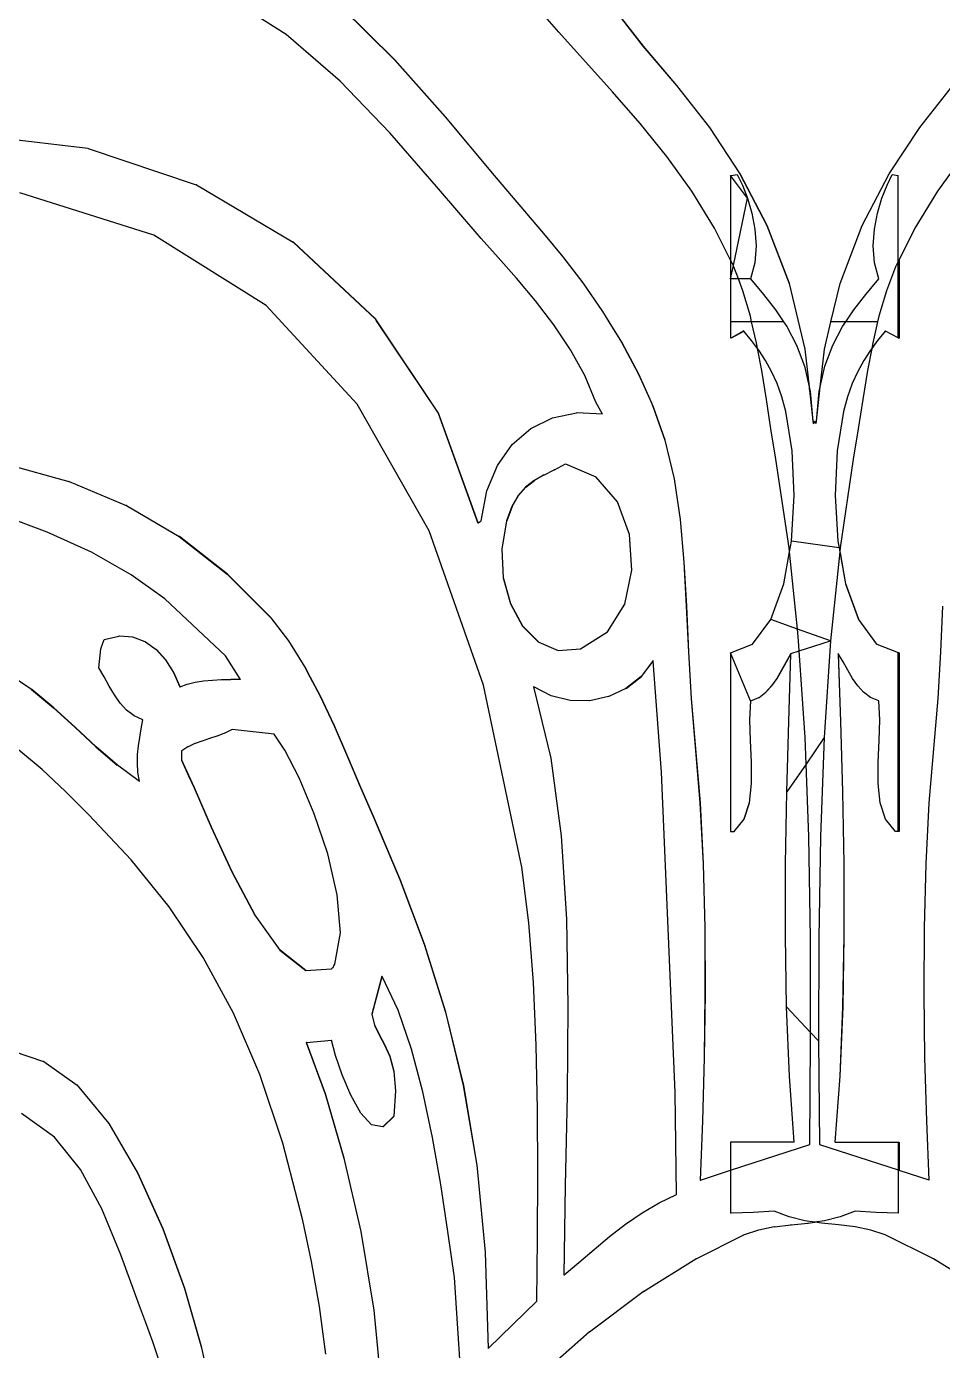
# Model space of a CAD drawing. Header units: inches. Extents: x -343 to 13887, y -13069 to -746.
# Drawn here: x 3756.92 to 3764.93, y -9218.87 to -9207.3 of the extents above; entities that cross this region are included whole.
import ezdxf

# ---------------------------------------------------------------- set-up
doc = ezdxf.new("R2010")
doc.units = ezdxf.units.IN
doc.header["$LTSCALE"] = 17
doc.header["$MEASUREMENT"] = 0

msp = doc.modelspace()

# ---------------------------------------------------------------- linework, layer by layer
for p, q in [((3761.442, -9206.35), (3762.311, -9207.47)), ((3762.314, -9207.47), (3761.445, -9206.35)), ((3761.575, -9207.346), (3761.137, -9206.845)), ((3759.191, -9207.368), (3758.673, -9207.04)), ((3759.67, -9207.125), (3760.138, -9207.588)), ((3760.141, -9207.588), (3759.673, -9207.125)), ((3759.662, -9207.774), (3759.191, -9207.368)), ((3762.045, -9207.868), (3761.575, -9207.346)), ((3762.314, -9207.47), (3762.311, -9207.47)), ((3762.311, -9207.47), (3762.605, -9207.813)), ((3762.608, -9207.813), (3762.314, -9207.47)), ((3760.138, -9207.588), (3760.581, -9208.088)), ((3760.141, -9207.588), (3760.138, -9207.588)), ((3760.584, -9208.088), (3760.141, -9207.588)), ((3760.097, -9208.227), (3759.662, -9207.774)), ((3762.608, -9207.813), (3762.605, -9207.813)), ((3762.605, -9207.813), (3762.892, -9208.181)), ((3762.895, -9208.181), (3762.608, -9207.813)), ((3764.732, -9208.181), (3765.019, -9207.813)), ((3762.285, -9208.144), (3762.045, -9207.868)), ((3760.581, -9208.088), (3761.011, -9208.601)), ((3760.584, -9208.088), (3760.581, -9208.088)), ((3761.013, -9208.601), (3760.584, -9208.088)), ((3762.519, -9208.434), (3762.285, -9208.144)), ((3762.892, -9208.181), (3763.159, -9208.585)), ((3762.895, -9208.181), (3762.892, -9208.181)), ((3763.162, -9208.585), (3762.895, -9208.181)), ((3764.465, -9208.585), (3764.732, -9208.181)), ((3757.456, -9208.364), (3756.447, -9208.245)), ((3760.505, -9208.697), (3760.097, -9208.227)), ((3757.458, -9208.364), (3757.456, -9208.364)), ((3757.458, -9208.364), (3758.403, -9208.682)), ((3762.739, -9208.738), (3762.519, -9208.434)), ((3765.105, -9208.434), (3764.885, -9208.738)), ((3764.888, -9208.738), (3765.108, -9208.434)), ((3761.011, -9208.601), (3761.442, -9209.108)), ((3761.013, -9208.601), (3761.011, -9208.601)), ((3761.445, -9209.108), (3761.013, -9208.601)), ((3763.224, -9208.798), (3763.077, -9208.599)), ((3763.077, -9208.599), (3763.077, -9209.34)), ((3763.077, -9208.599), (3763.082, -9208.599)), ((3763.082, -9208.599), (3763.134, -9208.59)), ((3763.134, -9208.59), (3763.18, -9208.683)), ((3763.162, -9208.585), (3763.159, -9208.585)), ((3763.159, -9208.585), (3763.395, -9209.036)), ((3763.398, -9209.036), (3763.162, -9208.585)), ((3764.229, -9209.036), (3764.465, -9208.585)), ((3764.445, -9208.683), (3764.49, -9208.59)), ((3764.49, -9208.59), (3764.542, -9208.599)), ((3764.542, -9209.351), (3764.542, -9208.599)), ((3758.035, -9209.121), (3756.861, -9208.752)), ((3758.406, -9208.682), (3758.403, -9208.682)), ((3758.406, -9208.682), (3759.253, -9209.184)), ((3760.897, -9209.15), (3760.505, -9208.697)), ((3762.937, -9209.059), (3762.739, -9208.738)), ((3763.18, -9208.683), (3763.224, -9208.798)), ((3764.4, -9208.798), (3764.445, -9208.683)), ((3764.885, -9208.738), (3764.687, -9209.059)), ((3764.69, -9209.059), (3764.888, -9208.738)), ((3764.885, -9208.738), (3764.888, -9208.738)), ((3763.101, -9209.388), (3763.224, -9208.798)), ((3763.224, -9208.798), (3763.263, -9208.928)), ((3764.361, -9208.928), (3764.4, -9208.798)), ((3763.263, -9208.928), (3763.29, -9209.069)), ((3764.334, -9209.069), (3764.361, -9208.928)), ((3759.015, -9209.737), (3758.035, -9209.121)), ((3761.442, -9209.108), (3761.611, -9209.311)), ((3761.445, -9209.108), (3761.442, -9209.108)), ((3761.614, -9209.311), (3761.445, -9209.108)), ((3763.077, -9209.34), (3762.937, -9209.059)), ((3763.29, -9209.069), (3763.301, -9209.215)), ((3763.398, -9209.036), (3763.395, -9209.036)), ((3763.395, -9209.036), (3763.588, -9209.543)), ((3763.591, -9209.543), (3763.398, -9209.036)), ((3764.036, -9209.543), (3764.229, -9209.036)), ((3764.323, -9209.215), (3764.334, -9209.069)), ((3764.55, -9209.34), (3764.69, -9209.059)), ((3764.687, -9209.059), (3764.55, -9209.334)), ((3764.687, -9209.059), (3764.69, -9209.059)), ((3759.253, -9209.184), (3759.97, -9209.854)), ((3759.256, -9209.184), (3759.253, -9209.184)), ((3759.973, -9209.854), (3759.256, -9209.184)), ((3761.046, -9209.316), (3760.897, -9209.15)), ((3763.301, -9209.215), (3763.289, -9209.362)), ((3764.335, -9209.362), (3764.323, -9209.215)), ((3761.206, -9209.498), (3761.046, -9209.316)), ((3761.611, -9209.311), (3761.785, -9209.539)), ((3761.614, -9209.311), (3761.611, -9209.311)), ((3761.788, -9209.539), (3761.614, -9209.311)), ((3763.077, -9209.34), (3763.077, -9209.503)), ((3763.101, -9209.388), (3763.077, -9209.34)), ((3764.542, -9209.351), (3764.518, -9209.399)), ((3764.55, -9209.334), (3764.542, -9209.351)), ((3764.542, -9209.357), (3764.55, -9209.34)), ((3764.542, -9209.357), (3764.542, -9209.351)), ((3764.542, -9209.462), (3764.542, -9209.357)), ((3764.55, -9209.334), (3764.55, -9209.34)), ((3764.55, -9209.34), (3764.55, -9209.503)), ((3763.077, -9209.503), (3763.101, -9209.388)), ((3763.106, -9209.399), (3763.101, -9209.388)), ((3763.145, -9209.503), (3763.106, -9209.399)), ((3763.289, -9209.362), (3763.252, -9209.503)), ((3764.372, -9209.503), (3764.335, -9209.362)), ((3764.518, -9209.399), (3764.439, -9209.608)), ((3764.55, -9209.503), (3764.542, -9209.462)), ((3764.542, -9209.503), (3764.542, -9209.462)), ((3761.371, -9209.695), (3761.206, -9209.498)), ((3761.785, -9209.539), (3761.958, -9209.79)), ((3761.788, -9209.539), (3761.785, -9209.539)), ((3761.961, -9209.79), (3761.788, -9209.539)), ((3763.077, -9209.503), (3763.077, -9209.878)), ((3763.145, -9209.503), (3763.077, -9209.503)), ((3763.252, -9209.503), (3763.145, -9209.503)), ((3763.185, -9209.608), (3763.145, -9209.503)), ((3763.252, -9209.503), (3763.364, -9209.639)), ((3763.591, -9209.543), (3763.588, -9209.543)), ((3763.588, -9209.543), (3763.727, -9210.117)), ((3763.729, -9210.117), (3763.591, -9209.543)), ((3763.955, -9209.878), (3764.036, -9209.543)), ((3764.26, -9209.639), (3764.372, -9209.503)), ((3764.542, -9209.503), (3764.55, -9209.503)), ((3764.542, -9209.878), (3764.542, -9209.503)), ((3764.55, -9209.503), (3764.55, -9209.878)), ((3761.531, -9209.904), (3761.371, -9209.695)), ((3763.25, -9209.83), (3763.185, -9209.608)), ((3763.364, -9209.639), (3763.47, -9209.775)), ((3764.154, -9209.775), (3764.26, -9209.639)), ((3764.439, -9209.608), (3764.374, -9209.83)), ((3759.812, -9210.599), (3759.015, -9209.737)), ((3761.961, -9209.79), (3761.958, -9209.79)), ((3761.958, -9209.79), (3762.012, -9209.878)), ((3762.015, -9209.878), (3761.961, -9209.79)), ((3763.47, -9209.775), (3763.54, -9209.878)), ((3764.084, -9209.878), (3764.154, -9209.775)), ((3759.973, -9209.854), (3759.97, -9209.854)), ((3759.97, -9209.854), (3759.985, -9209.878)), ((3759.988, -9209.878), (3759.973, -9209.854)), ((3759.985, -9209.878), (3759.988, -9209.878)), ((3759.985, -9209.878), (3760.52, -9210.678)), ((3760.522, -9210.678), (3759.988, -9209.878)), ((3761.678, -9210.123), (3761.531, -9209.904)), ((3762.012, -9209.878), (3762.015, -9209.878)), ((3762.012, -9209.878), (3762.122, -9210.057)), ((3762.125, -9210.057), (3762.015, -9209.878)), ((3763.077, -9209.878), (3763.077, -9210.021)), ((3763.261, -9209.878), (3763.077, -9209.878)), ((3763.261, -9209.878), (3763.25, -9209.83)), ((3763.54, -9209.878), (3763.261, -9209.878)), ((3763.303, -9210.063), (3763.261, -9209.878)), ((3763.54, -9209.878), (3763.569, -9209.921)), ((3763.569, -9209.921), (3763.654, -9210.082)), ((3763.897, -9210.117), (3763.955, -9209.878)), ((3764.084, -9209.878), (3763.955, -9209.878)), ((3763.97, -9210.082), (3764.055, -9209.921)), ((3764.055, -9209.921), (3764.084, -9209.878)), ((3764.363, -9209.878), (3764.084, -9209.878)), ((3764.363, -9209.878), (3764.321, -9210.063)), ((3764.374, -9209.83), (3764.363, -9209.878)), ((3764.542, -9209.878), (3764.55, -9209.878)), ((3764.542, -9210.016), (3764.542, -9209.878)), ((3764.55, -9209.878), (3764.55, -9210.021)), ((3763.085, -9210.018), (3763.077, -9210.021)), ((3763.193, -9209.959), (3763.085, -9210.018)), ((3763.085, -9210.018), (3763.194, -9209.96)), ((3763.085, -9210.018), (3763.085, -9210.016)), ((3763.194, -9209.96), (3763.193, -9209.959)), ((3763.261, -9210.043), (3763.194, -9209.96)), ((3763.312, -9210.113), (3763.261, -9210.043)), ((3764.314, -9210.113), (3764.366, -9210.043)), ((3764.363, -9210.043), (3764.315, -9210.107)), ((3764.431, -9209.959), (3764.363, -9210.043)), ((3764.366, -9210.043), (3764.363, -9210.043)), ((3764.366, -9210.043), (3764.433, -9209.96)), ((3764.433, -9209.96), (3764.431, -9209.959)), ((3764.542, -9210.018), (3764.433, -9209.96)), ((3764.542, -9210.016), (3764.55, -9210.021)), ((3764.542, -9210.018), (3764.542, -9210.016)), ((3764.542, -9210.018), (3764.55, -9210.021)), ((3761.803, -9210.349), (3761.678, -9210.123)), ((3762.122, -9210.057), (3762.272, -9210.337)), ((3762.125, -9210.057), (3762.122, -9210.057)), ((3762.275, -9210.337), (3762.125, -9210.057)), ((3763.312, -9210.113), (3763.303, -9210.063)), ((3763.324, -9210.128), (3763.312, -9210.113)), ((3763.349, -9210.306), (3763.312, -9210.113)), ((3763.382, -9210.218), (3763.324, -9210.128)), ((3763.654, -9210.082), (3763.723, -9210.268)), ((3763.729, -9210.117), (3763.727, -9210.117)), ((3763.727, -9210.117), (3763.76, -9210.421)), ((3763.766, -9210.446), (3763.729, -9210.117)), ((3763.861, -9210.446), (3763.897, -9210.117)), ((3763.901, -9210.268), (3763.97, -9210.082)), ((3764.3, -9210.128), (3764.242, -9210.218)), ((3764.312, -9210.113), (3764.275, -9210.306)), ((3764.278, -9210.306), (3764.314, -9210.113)), ((3764.312, -9210.113), (3764.3, -9210.128)), ((3764.321, -9210.063), (3764.312, -9210.113)), ((3764.315, -9210.107), (3764.312, -9210.113)), ((3764.314, -9210.113), (3764.315, -9210.107)), ((3763.435, -9210.314), (3763.382, -9210.218)), ((3763.723, -9210.268), (3763.763, -9210.446)), ((3763.861, -9210.446), (3763.901, -9210.268)), ((3764.242, -9210.218), (3764.189, -9210.314)), ((3761.899, -9210.581), (3761.803, -9210.349)), ((3762.275, -9210.337), (3762.272, -9210.337)), ((3762.272, -9210.337), (3762.384, -9210.586)), ((3762.386, -9210.585), (3762.275, -9210.337)), ((3763.39, -9210.557), (3763.349, -9210.306)), ((3763.483, -9210.419), (3763.435, -9210.314)), ((3764.189, -9210.314), (3764.141, -9210.419)), ((3764.275, -9210.306), (3764.234, -9210.557)), ((3764.237, -9210.557), (3764.278, -9210.306)), ((3764.275, -9210.306), (3764.278, -9210.306)), ((3763.525, -9210.534), (3763.483, -9210.419)), ((3763.766, -9210.446), (3763.76, -9210.421)), ((3763.76, -9210.421), (3763.763, -9210.446)), ((3763.763, -9210.446), (3763.768, -9210.472)), ((3763.763, -9210.446), (3763.796, -9210.747)), ((3763.775, -9210.487), (3763.766, -9210.446)), ((3763.768, -9210.472), (3763.766, -9210.446)), ((3763.768, -9210.472), (3763.772, -9210.487)), ((3763.772, -9210.487), (3763.775, -9210.487)), ((3763.772, -9210.487), (3763.796, -9210.747)), ((3763.799, -9210.747), (3763.775, -9210.487)), ((3763.828, -9210.747), (3763.861, -9210.446)), ((3763.828, -9210.747), (3763.852, -9210.487)), ((3763.852, -9210.487), (3763.861, -9210.446)), ((3764.141, -9210.419), (3764.099, -9210.534)), ((3760.442, -9211.705), (3759.812, -9210.599)), ((3761.957, -9210.685), (3761.899, -9210.581)), ((3762.384, -9210.586), (3762.386, -9210.585)), ((3762.384, -9210.586), (3762.401, -9210.624)), ((3762.404, -9210.624), (3762.386, -9210.585)), ((3762.401, -9210.624), (3762.502, -9210.913)), ((3762.404, -9210.624), (3762.401, -9210.624)), ((3762.505, -9210.913), (3762.404, -9210.624)), ((3763.43, -9210.815), (3763.39, -9210.557)), ((3763.561, -9210.664), (3763.525, -9210.534)), ((3764.099, -9210.534), (3764.063, -9210.664)), ((3764.234, -9210.557), (3764.194, -9210.815)), ((3764.196, -9210.815), (3764.237, -9210.557)), ((3764.234, -9210.557), (3764.237, -9210.557)), ((3760.52, -9210.678), (3760.868, -9211.639)), ((3760.522, -9210.678), (3760.52, -9210.678)), ((3760.87, -9211.637), (3760.522, -9210.678)), ((3761.33, -9210.812), (3761.519, -9210.719)), ((3761.519, -9210.719), (3761.73, -9210.675)), ((3761.733, -9210.675), (3761.73, -9210.675)), ((3761.957, -9210.685), (3761.733, -9210.675)), ((3763.616, -9211.007), (3763.561, -9210.664)), ((3763.796, -9210.747), (3763.799, -9210.747)), ((3763.796, -9210.747), (3763.798, -9210.768)), ((3763.813, -9210.757), (3763.799, -9210.747)), ((3763.799, -9210.749), (3763.799, -9210.747)), ((3763.813, -9210.757), (3763.828, -9210.747)), ((3763.826, -9210.768), (3763.828, -9210.747)), ((3764.063, -9210.664), (3764.008, -9211.007)), ((3761.167, -9210.952), (3761.33, -9210.812)), ((3763.474, -9211.079), (3763.43, -9210.815)), ((3763.798, -9210.768), (3763.813, -9210.757)), ((3763.813, -9210.757), (3763.826, -9210.768)), ((3764.194, -9210.815), (3764.15, -9211.079)), ((3764.153, -9211.079), (3764.196, -9210.815)), ((3764.194, -9210.815), (3764.196, -9210.815)), ((3761.038, -9211.135), (3761.167, -9210.952)), ((3762.502, -9210.913), (3762.583, -9211.251)), ((3762.505, -9210.913), (3762.502, -9210.913)), ((3762.586, -9211.251), (3762.505, -9210.913)), ((3763.589, -9211.856), (3763.474, -9211.079)), ((3763.633, -9211.396), (3763.616, -9211.007)), ((3764.008, -9211.007), (3763.991, -9211.396)), ((3764.15, -9211.079), (3764.035, -9211.856)), ((3764.038, -9211.856), (3764.153, -9211.079)), ((3764.15, -9211.079), (3764.153, -9211.079)), ((3756.744, -9211.124), (3757.289, -9211.274)), ((3760.946, -9211.358), (3761.038, -9211.135)), ((3761.444, -9211.219), (3761.533, -9211.172)), ((3761.536, -9211.172), (3761.533, -9211.172)), ((3761.536, -9211.172), (3761.633, -9211.12)), ((3761.633, -9211.12), (3761.9, -9211.233)), ((3757.292, -9211.274), (3757.289, -9211.274)), ((3757.292, -9211.274), (3757.793, -9211.485)), ((3761.284, -9211.325), (3761.219, -9211.398)), ((3761.222, -9211.398), (3761.287, -9211.325)), ((3761.358, -9211.267), (3761.284, -9211.325)), ((3761.287, -9211.325), (3761.284, -9211.325)), ((3761.287, -9211.325), (3761.361, -9211.267)), ((3761.361, -9211.267), (3761.358, -9211.267)), ((3761.441, -9211.219), (3761.361, -9211.267)), ((3761.444, -9211.219), (3761.441, -9211.219)), ((3762.087, -9211.453), (3761.9, -9211.233)), ((3762.583, -9211.251), (3762.635, -9211.607)), ((3762.586, -9211.251), (3762.583, -9211.251)), ((3762.638, -9211.607), (3762.586, -9211.251)), ((3760.897, -9211.618), (3760.946, -9211.358)), ((3761.219, -9211.398), (3761.164, -9211.493)), ((3761.167, -9211.493), (3761.222, -9211.398)), ((3761.222, -9211.398), (3761.219, -9211.398)), ((3763.609, -9211.796), (3763.633, -9211.396)), ((3763.991, -9211.396), (3764.015, -9211.796)), ((3757.795, -9211.485), (3757.793, -9211.485)), ((3757.795, -9211.485), (3758.254, -9211.756)), ((3761.164, -9211.493), (3761.118, -9211.618)), ((3761.167, -9211.493), (3761.121, -9211.618)), ((3761.167, -9211.493), (3761.164, -9211.493)), ((3762.192, -9211.739), (3762.087, -9211.453)), ((3757.101, -9211.717), (3756.689, -9211.565)), ((3760.868, -9211.639), (3760.87, -9211.637)), ((3760.87, -9211.637), (3760.897, -9211.618)), ((3761.118, -9211.618), (3761.076, -9211.868)), ((3761.079, -9211.868), (3761.121, -9211.618)), ((3761.121, -9211.618), (3761.118, -9211.618)), ((3762.635, -9211.607), (3762.669, -9211.979)), ((3762.638, -9211.607), (3762.635, -9211.607)), ((3762.671, -9211.979), (3762.638, -9211.607)), ((3757.488, -9211.894), (3757.101, -9211.717)), ((3758.254, -9211.756), (3758.674, -9212.084)), ((3758.257, -9211.756), (3758.254, -9211.756)), ((3758.677, -9212.084), (3758.257, -9211.756)), ((3760.917, -9213.055), (3760.442, -9211.705)), ((3762.214, -9212.05), (3762.192, -9211.739)), ((3757.836, -9212.091), (3757.488, -9211.894)), ((3761.076, -9211.868), (3761.089, -9212.116)), ((3761.079, -9211.868), (3761.076, -9211.868)), ((3761.092, -9212.116), (3761.079, -9211.868)), ((3763.542, -9212.17), (3763.592, -9211.889)), ((3763.592, -9211.889), (3763.589, -9211.856)), ((3763.592, -9211.889), (3763.609, -9211.796)), ((3763.661, -9212.565), (3763.592, -9211.889)), ((3764.026, -9211.855), (3763.609, -9211.796)), ((3764.032, -9211.889), (3763.952, -9212.669)), ((3764.015, -9211.796), (3764.026, -9211.855)), ((3764.035, -9211.856), (3764.026, -9211.855)), ((3764.026, -9211.855), (3764.032, -9211.889)), ((3764.033, -9211.879), (3764.032, -9211.889)), ((3764.032, -9211.889), (3764.034, -9211.899)), ((3764.035, -9211.856), (3764.033, -9211.879)), ((3764.035, -9211.889), (3764.033, -9211.879)), ((3764.034, -9211.899), (3764.035, -9211.889)), ((3764.034, -9211.899), (3764.082, -9212.17)), ((3764.035, -9211.856), (3764.038, -9211.856)), ((3764.035, -9211.889), (3764.038, -9211.856)), ((3764.085, -9212.17), (3764.035, -9211.889)), ((3762.669, -9211.979), (3762.69, -9212.365)), ((3762.671, -9211.979), (3762.669, -9211.979)), ((3762.693, -9212.365), (3762.671, -9211.979)), ((3758.129, -9212.302), (3757.836, -9212.091)), ((3758.677, -9212.084), (3758.674, -9212.084)), ((3758.674, -9212.084), (3759.056, -9212.468)), ((3759.059, -9212.468), (3758.677, -9212.084)), ((3761.092, -9212.116), (3761.089, -9212.116)), ((3761.089, -9212.116), (3761.151, -9212.346)), ((3761.154, -9212.346), (3761.092, -9212.116)), ((3762.151, -9212.348), (3762.214, -9212.05)), ((3763.429, -9212.482), (3763.542, -9212.17)), ((3764.085, -9212.17), (3764.082, -9212.17)), ((3764.082, -9212.17), (3764.195, -9212.482)), ((3764.197, -9212.482), (3764.085, -9212.17)), ((3758.659, -9212.8), (3758.129, -9212.302)), ((3761.151, -9212.346), (3761.256, -9212.54)), ((3761.154, -9212.346), (3761.151, -9212.346)), ((3761.259, -9212.54), (3761.154, -9212.346)), ((3762.002, -9212.59), (3762.151, -9212.348)), ((3762.69, -9212.365), (3762.708, -9212.763)), ((3762.693, -9212.365), (3762.69, -9212.365)), ((3762.711, -9212.763), (3762.693, -9212.365)), ((3764.916, -9212.763), (3764.934, -9212.365)), ((3759.059, -9212.468), (3759.056, -9212.468)), ((3759.056, -9212.468), (3759.211, -9212.668)), ((3759.214, -9212.668), (3759.059, -9212.468)), ((3763.27, -9212.697), (3763.429, -9212.482)), ((3763.661, -9212.565), (3763.429, -9212.482)), ((3764.197, -9212.482), (3764.195, -9212.482)), ((3764.195, -9212.482), (3764.354, -9212.697)), ((3764.357, -9212.697), (3764.197, -9212.482)), ((3761.259, -9212.54), (3761.256, -9212.54)), ((3761.256, -9212.54), (3761.397, -9212.681)), ((3761.4, -9212.681), (3761.259, -9212.54)), ((3761.766, -9212.738), (3762.002, -9212.59)), ((3763.952, -9212.669), (3763.661, -9212.565)), ((3763.672, -9212.669), (3763.661, -9212.565)), ((3757.569, -9212.738), (3757.599, -9212.655)), ((3757.599, -9212.655), (3757.729, -9212.628)), ((3757.732, -9212.628), (3757.729, -9212.628)), ((3757.849, -9212.636), (3757.732, -9212.628)), ((3757.851, -9212.636), (3757.849, -9212.636)), ((3757.957, -9212.677), (3757.851, -9212.636)), ((3757.96, -9212.677), (3757.957, -9212.677)), ((3757.96, -9212.677), (3758.053, -9212.744)), ((3759.214, -9212.668), (3759.211, -9212.668)), ((3759.211, -9212.668), (3759.354, -9212.897)), ((3759.357, -9212.897), (3759.214, -9212.668)), ((3761.4, -9212.681), (3761.397, -9212.681)), ((3761.4, -9212.681), (3761.569, -9212.753)), ((3763.077, -9212.773), (3763.27, -9212.697)), ((3763.678, -9212.756), (3763.672, -9212.669)), ((3763.678, -9212.756), (3763.952, -9212.669)), ((3763.952, -9212.669), (3763.896, -9213.512)), ((3764.357, -9212.697), (3764.354, -9212.697)), ((3764.357, -9212.697), (3764.542, -9212.771)), ((3757.554, -9212.904), (3757.569, -9212.738)), ((3758.053, -9212.744), (3758.136, -9212.835)), ((3758.056, -9212.744), (3758.053, -9212.744)), ((3758.139, -9212.835), (3758.056, -9212.744)), ((3758.791, -9213.007), (3758.659, -9212.8)), ((3761.569, -9212.753), (3761.766, -9212.738)), ((3762.708, -9212.763), (3762.731, -9213.171)), ((3762.711, -9212.763), (3762.708, -9212.763)), ((3762.734, -9213.171), (3762.711, -9212.763)), ((3763.077, -9212.773), (3763.077, -9214.336)), ((3763.252, -9213.194), (3763.077, -9212.773)), ((3763.605, -9212.779), (3763.563, -9212.852)), ((3763.566, -9212.852), (3763.605, -9212.784)), ((3763.585, -9213.374), (3763.605, -9212.784)), ((3763.605, -9212.779), (3763.678, -9212.756)), ((3763.605, -9212.784), (3763.605, -9212.779)), ((3763.728, -9213.512), (3763.678, -9212.756)), ((3764.019, -9212.779), (3764.039, -9213.374)), ((3764.022, -9212.784), (3764.019, -9212.779)), ((3764.041, -9213.374), (3764.022, -9212.784)), ((3764.061, -9212.852), (3764.022, -9212.784)), ((3764.55, -9212.773), (3764.542, -9212.771)), ((3764.542, -9212.793), (3764.542, -9212.771)), ((3764.542, -9212.793), (3764.55, -9212.773)), ((3764.542, -9214.336), (3764.542, -9212.793)), ((3764.55, -9212.773), (3764.55, -9214.336)), ((3764.893, -9213.171), (3764.916, -9212.763)), ((3757.6, -9212.983), (3757.554, -9212.904)), ((3758.139, -9212.835), (3758.136, -9212.835)), ((3758.136, -9212.835), (3758.206, -9212.945)), ((3758.209, -9212.945), (3758.139, -9212.835)), ((3758.206, -9212.945), (3758.261, -9213.07)), ((3758.209, -9212.945), (3758.206, -9212.945)), ((3758.264, -9213.069), (3758.209, -9212.945)), ((3759.357, -9212.897), (3759.354, -9212.897)), ((3759.354, -9212.897), (3759.402, -9212.989)), ((3759.404, -9212.988), (3759.357, -9212.897)), ((3762.399, -9212.841), (3762.295, -9212.979)), ((3762.297, -9212.979), (3762.399, -9212.845)), ((3762.399, -9212.845), (3762.399, -9212.841)), ((3762.473, -9213.816), (3762.399, -9212.845)), ((3763.523, -9212.925), (3763.481, -9212.996)), ((3763.484, -9212.996), (3763.525, -9212.925)), ((3763.563, -9212.852), (3763.523, -9212.925)), ((3763.523, -9212.925), (3763.525, -9212.925)), ((3763.525, -9212.925), (3763.566, -9212.852)), ((3763.566, -9212.852), (3763.563, -9212.852)), ((3764.101, -9212.925), (3764.061, -9212.852)), ((3764.143, -9212.996), (3764.101, -9212.925)), ((3756.963, -9213.093), (3756.756, -9212.953)), ((3757.644, -9213.063), (3757.6, -9212.983)), ((3758.264, -9213.069), (3758.326, -9213.046)), ((3758.326, -9213.046), (3758.396, -9213.029)), ((3758.396, -9213.029), (3758.469, -9213.017)), ((3758.469, -9213.017), (3758.546, -9213.011)), ((3758.546, -9213.011), (3758.626, -9213.007)), ((3758.626, -9213.007), (3758.708, -9213.007)), ((3758.711, -9213.007), (3758.708, -9213.007)), ((3758.711, -9213.007), (3758.709, -9213.007)), ((3758.791, -9213.007), (3758.711, -9213.007)), ((3759.402, -9212.989), (3759.404, -9212.988)), ((3759.402, -9212.989), (3759.486, -9213.147)), ((3759.489, -9213.147), (3759.404, -9212.988)), ((3761.251, -9214.646), (3760.917, -9213.055)), ((3762.295, -9212.979), (3762.162, -9213.084)), ((3762.165, -9213.084), (3762.297, -9212.979)), ((3762.297, -9212.979), (3762.295, -9212.979)), ((3763.435, -9213.061), (3763.384, -9213.117)), ((3763.386, -9213.117), (3763.438, -9213.061)), ((3763.481, -9212.996), (3763.435, -9213.061)), ((3763.435, -9213.061), (3763.438, -9213.061)), ((3763.438, -9213.061), (3763.484, -9212.996)), ((3763.481, -9212.996), (3763.484, -9212.996)), ((3764.189, -9213.061), (3764.143, -9212.996)), ((3764.24, -9213.117), (3764.189, -9213.061)), ((3756.963, -9213.093), (3757.157, -9213.253)), ((3756.966, -9213.093), (3756.963, -9213.093)), ((3757.16, -9213.253), (3756.966, -9213.093)), ((3757.69, -9213.14), (3757.644, -9213.063)), ((3757.74, -9213.212), (3757.69, -9213.14)), ((3758.261, -9213.07), (3758.264, -9213.069)), ((3759.489, -9213.147), (3759.486, -9213.147)), ((3759.486, -9213.147), (3759.61, -9213.412)), ((3759.613, -9213.412), (3759.489, -9213.147)), ((3761.354, -9213.07), (3761.504, -9213.693)), ((3761.357, -9213.071), (3761.354, -9213.07)), ((3761.507, -9213.693), (3761.357, -9213.071)), ((3761.508, -9213.15), (3761.357, -9213.071)), ((3761.674, -9213.191), (3761.508, -9213.15)), ((3762.009, -9213.156), (3761.847, -9213.192)), ((3762.012, -9213.156), (3762.009, -9213.156)), ((3762.162, -9213.084), (3762.012, -9213.156)), ((3762.165, -9213.084), (3762.162, -9213.084)), ((3762.731, -9213.171), (3762.81, -9214.084)), ((3762.734, -9213.171), (3762.731, -9213.171)), ((3762.812, -9214.084), (3762.734, -9213.171)), ((3763.254, -9213.194), (3763.323, -9213.163)), ((3763.323, -9213.163), (3763.326, -9213.163)), ((3763.326, -9213.163), (3763.384, -9213.117)), ((3763.384, -9213.117), (3763.386, -9213.117)), ((3764.301, -9213.163), (3764.24, -9213.117)), ((3764.372, -9213.194), (3764.301, -9213.163)), ((3764.814, -9214.084), (3764.893, -9213.171)), ((3757.157, -9213.253), (3757.343, -9213.424)), ((3757.16, -9213.253), (3757.157, -9213.253)), ((3757.346, -9213.424), (3757.16, -9213.253)), ((3757.796, -9213.274), (3757.74, -9213.212)), ((3757.861, -9213.325), (3757.796, -9213.274)), ((3761.844, -9213.192), (3761.674, -9213.191)), ((3761.847, -9213.192), (3761.844, -9213.192)), ((3763.252, -9213.194), (3763.243, -9213.358)), ((3763.246, -9213.358), (3763.254, -9213.194)), ((3763.252, -9213.194), (3763.254, -9213.194)), ((3764.381, -9213.358), (3764.372, -9213.194)), ((3757.937, -9213.36), (3757.861, -9213.325)), ((3757.924, -9213.437), (3757.937, -9213.36)), ((3763.243, -9213.358), (3763.248, -9213.54)), ((3763.243, -9213.358), (3763.246, -9213.358)), ((3763.251, -9213.54), (3763.246, -9213.358)), ((3763.569, -9213.989), (3763.585, -9213.374)), ((3764.039, -9213.374), (3764.055, -9213.989)), ((3764.041, -9213.374), (3764.039, -9213.374)), ((3764.058, -9213.989), (3764.041, -9213.374)), ((3764.376, -9213.54), (3764.381, -9213.358)), ((3757.346, -9213.424), (3757.343, -9213.424)), ((3757.343, -9213.424), (3757.526, -9213.594)), ((3757.529, -9213.594), (3757.346, -9213.424)), ((3757.9, -9213.587), (3757.911, -9213.512)), ((3757.911, -9213.512), (3757.924, -9213.437)), ((3758.519, -9213.523), (3758.456, -9213.544)), ((3758.521, -9213.523), (3758.519, -9213.523)), ((3758.585, -9213.501), (3758.521, -9213.523)), ((3758.588, -9213.501), (3758.585, -9213.501)), ((3758.652, -9213.476), (3758.588, -9213.501)), ((3758.655, -9213.476), (3758.652, -9213.476)), ((3758.718, -9213.443), (3758.655, -9213.476)), ((3759.086, -9213.484), (3758.718, -9213.443)), ((3759.179, -9213.625), (3759.086, -9213.484)), ((3759.613, -9213.412), (3759.61, -9213.412)), ((3759.61, -9213.412), (3759.728, -9213.682)), ((3759.731, -9213.682), (3759.613, -9213.412)), ((3763.737, -9213.745), (3763.728, -9213.512)), ((3763.896, -9213.512), (3763.737, -9213.745)), ((3763.896, -9213.512), (3763.863, -9214.38)), ((3757.058, -9213.792), (3756.849, -9213.622)), ((3757.529, -9213.594), (3757.526, -9213.594)), ((3757.526, -9213.594), (3757.713, -9213.756)), ((3757.715, -9213.756), (3757.529, -9213.594)), ((3757.892, -9213.661), (3757.9, -9213.587)), ((3758.276, -9213.629), (3758.276, -9213.712)), ((3758.279, -9213.629), (3758.276, -9213.629)), ((3758.331, -9213.594), (3758.279, -9213.629)), ((3758.279, -9213.712), (3758.279, -9213.629)), ((3758.334, -9213.594), (3758.331, -9213.594)), ((3758.391, -9213.567), (3758.334, -9213.594)), ((3758.394, -9213.567), (3758.391, -9213.567)), ((3758.454, -9213.544), (3758.394, -9213.567)), ((3758.456, -9213.544), (3758.454, -9213.544)), ((3759.303, -9213.867), (3759.179, -9213.625)), ((3763.248, -9213.54), (3763.251, -9213.54)), ((3763.248, -9213.54), (3763.257, -9213.729)), ((3763.259, -9213.729), (3763.251, -9213.54)), ((3764.367, -9213.729), (3764.376, -9213.54)), ((3757.715, -9213.756), (3757.713, -9213.756)), ((3757.907, -9213.897), (3757.715, -9213.756)), ((3757.89, -9213.737), (3757.892, -9213.661)), ((3757.894, -9213.816), (3757.89, -9213.737)), ((3758.279, -9213.712), (3758.276, -9213.712)), ((3758.276, -9213.712), (3758.338, -9213.847)), ((3758.34, -9213.845), (3758.279, -9213.712)), ((3759.728, -9213.682), (3759.842, -9213.951)), ((3759.731, -9213.682), (3759.728, -9213.682)), ((3759.845, -9213.951), (3759.731, -9213.682)), ((3761.504, -9213.693), (3761.596, -9214.374)), ((3761.507, -9213.693), (3761.504, -9213.693)), ((3761.599, -9214.374), (3761.507, -9213.693)), ((3763.257, -9213.729), (3763.259, -9213.729)), ((3763.257, -9213.729), (3763.257, -9213.914)), ((3763.26, -9213.914), (3763.259, -9213.729)), ((3763.737, -9213.745), (3763.569, -9213.989)), ((3763.761, -9214.38), (3763.737, -9213.745)), ((3764.367, -9213.914), (3764.367, -9213.729)), ((3757.26, -9213.984), (3757.058, -9213.792)), ((3757.907, -9213.897), (3757.894, -9213.816)), ((3758.338, -9213.847), (3758.34, -9213.845)), ((3758.338, -9213.847), (3758.386, -9213.952)), ((3758.389, -9213.952), (3758.34, -9213.845)), ((3759.435, -9214.18), (3759.303, -9213.867)), ((3762.591, -9216.616), (3762.473, -9213.816)), ((3757.466, -9214.189), (3757.26, -9213.984)), ((3757.908, -9213.899), (3757.907, -9213.897)), ((3758.386, -9213.952), (3758.535, -9214.296)), ((3758.389, -9213.952), (3758.386, -9213.952)), ((3758.538, -9214.296), (3758.389, -9213.952)), ((3759.842, -9213.951), (3759.955, -9214.21)), ((3759.845, -9213.951), (3759.842, -9213.951)), ((3759.958, -9214.21), (3759.845, -9213.951)), ((3763.257, -9213.914), (3763.24, -9214.084)), ((3763.242, -9214.084), (3763.26, -9213.914)), ((3763.257, -9213.914), (3763.26, -9213.914)), ((3764.384, -9214.084), (3764.367, -9213.914)), ((3762.81, -9214.084), (3762.837, -9214.618)), ((3762.812, -9214.084), (3762.81, -9214.084)), ((3762.84, -9214.618), (3762.812, -9214.084)), ((3763.24, -9214.084), (3763.192, -9214.227)), ((3763.195, -9214.227), (3763.242, -9214.084)), ((3763.24, -9214.084), (3763.242, -9214.084)), ((3763.558, -9214.617), (3763.569, -9213.989)), ((3764.055, -9213.989), (3764.066, -9214.617)), ((3764.058, -9213.989), (3764.055, -9213.989)), ((3764.069, -9214.617), (3764.058, -9213.989)), ((3764.432, -9214.227), (3764.384, -9214.084)), ((3764.787, -9214.618), (3764.814, -9214.084)), ((3757.834, -9214.582), (3757.466, -9214.189)), ((3759.554, -9214.531), (3759.435, -9214.18)), ((3759.958, -9214.21), (3759.955, -9214.21)), ((3759.955, -9214.21), (3760.186, -9214.754)), ((3760.189, -9214.754), (3759.958, -9214.21)), ((3758.535, -9214.296), (3758.715, -9214.687)), ((3758.538, -9214.296), (3758.535, -9214.296)), ((3758.718, -9214.687), (3758.538, -9214.296)), ((3763.085, -9214.336), (3763.104, -9214.335)), ((3763.192, -9214.227), (3763.104, -9214.335)), ((3763.104, -9214.335), (3763.107, -9214.335)), ((3763.107, -9214.335), (3763.195, -9214.227)), ((3763.192, -9214.227), (3763.195, -9214.227)), ((3764.52, -9214.335), (3764.432, -9214.227)), ((3764.542, -9214.336), (3764.52, -9214.335)), ((3761.596, -9214.374), (3761.642, -9215.101)), ((3761.599, -9214.374), (3761.596, -9214.374)), ((3761.645, -9215.101), (3761.599, -9214.374)), ((3763.077, -9214.336), (3763.085, -9214.336)), ((3763.776, -9215.266), (3763.761, -9214.38)), ((3763.863, -9214.38), (3763.848, -9215.266)), ((3764.55, -9214.336), (3764.542, -9214.336)), ((3759.638, -9214.888), (3759.554, -9214.531)), ((3758.167, -9214.994), (3757.834, -9214.582)), ((3761.312, -9215.134), (3761.251, -9214.646)), ((3762.837, -9214.618), (3762.851, -9215.178)), ((3762.84, -9214.618), (3762.837, -9214.618)), ((3762.854, -9215.178), (3762.84, -9214.618)), ((3763.557, -9215.246), (3763.558, -9214.617)), ((3764.066, -9214.617), (3764.067, -9215.246)), ((3764.069, -9214.617), (3764.066, -9214.617)), ((3764.07, -9215.246), (3764.069, -9214.617)), ((3764.773, -9215.178), (3764.787, -9214.618)), ((3758.715, -9214.687), (3758.918, -9215.066)), ((3758.718, -9214.687), (3758.715, -9214.687)), ((3758.921, -9215.066), (3758.718, -9214.687)), ((3760.189, -9214.754), (3760.186, -9214.754)), ((3760.186, -9214.754), (3760.398, -9215.319)), ((3760.401, -9215.319), (3760.189, -9214.754)), ((3759.666, -9215.221), (3759.638, -9214.888)), ((3758.464, -9215.437), (3758.167, -9214.994)), ((3758.918, -9215.066), (3759.136, -9215.373)), ((3758.921, -9215.066), (3758.918, -9215.066)), ((3759.139, -9215.373), (3758.921, -9215.066)), ((3761.353, -9215.656), (3761.312, -9215.134)), ((3761.642, -9215.101), (3761.655, -9215.862)), ((3761.645, -9215.101), (3761.642, -9215.101)), ((3761.658, -9215.862), (3761.645, -9215.101)), ((3759.616, -9215.496), (3759.666, -9215.221)), ((3762.851, -9215.178), (3762.854, -9215.748)), ((3762.854, -9215.178), (3762.851, -9215.178)), ((3762.856, -9215.748), (3762.854, -9215.178)), ((3763.567, -9215.868), (3763.557, -9215.246)), ((3764.067, -9215.246), (3764.057, -9215.868)), ((3764.06, -9215.868), (3764.07, -9215.246)), ((3764.07, -9215.246), (3764.067, -9215.246)), ((3764.77, -9215.748), (3764.773, -9215.178)), ((3759.136, -9215.373), (3759.362, -9215.55)), ((3759.139, -9215.373), (3759.136, -9215.373)), ((3759.364, -9215.549), (3759.139, -9215.373)), ((3760.401, -9215.319), (3760.398, -9215.319)), ((3760.398, -9215.319), (3760.585, -9215.915)), ((3760.587, -9215.915), (3760.401, -9215.319)), ((3763.777, -9216.091), (3763.776, -9215.266)), ((3763.848, -9215.266), (3763.847, -9216.165)), ((3758.729, -9215.922), (3758.464, -9215.437)), ((3759.362, -9215.55), (3759.364, -9215.549)), ((3759.364, -9215.549), (3759.587, -9215.537)), ((3759.587, -9215.537), (3759.596, -9215.528)), ((3759.596, -9215.528), (3759.601, -9215.523)), ((3759.601, -9215.523), (3759.606, -9215.516)), ((3759.606, -9215.516), (3759.609, -9215.509)), ((3759.609, -9215.509), (3759.616, -9215.496)), ((3760.028, -9215.6), (3759.94, -9215.931)), ((3759.943, -9215.931), (3760.03, -9215.603)), ((3760.03, -9215.603), (3760.028, -9215.6)), ((3760.169, -9215.897), (3760.03, -9215.603)), ((3761.378, -9216.203), (3761.353, -9215.656)), ((3762.854, -9215.748), (3762.847, -9216.315)), ((3762.849, -9216.315), (3762.856, -9215.748)), ((3762.856, -9215.748), (3762.854, -9215.748)), ((3764.777, -9216.315), (3764.77, -9215.748)), ((3758.961, -9216.46), (3758.729, -9215.922)), ((3759.94, -9215.931), (3759.964, -9216.027)), ((3759.943, -9215.931), (3759.94, -9215.931)), ((3759.967, -9216.027), (3759.943, -9215.931)), ((3760.287, -9216.238), (3760.169, -9215.897)), ((3760.585, -9215.915), (3760.74, -9216.555)), ((3760.587, -9215.915), (3760.585, -9215.915)), ((3760.742, -9216.555), (3760.587, -9215.915)), ((3761.655, -9215.862), (3761.647, -9216.642)), ((3761.65, -9216.642), (3761.658, -9215.862)), ((3761.658, -9215.862), (3761.655, -9215.862)), ((3763.592, -9216.473), (3763.567, -9215.868)), ((3763.567, -9215.868), (3763.777, -9216.091)), ((3764.057, -9215.868), (3764.032, -9216.473)), ((3764.035, -9216.473), (3764.06, -9215.868)), ((3764.06, -9215.868), (3764.057, -9215.868)), ((3759.964, -9216.027), (3760.005, -9216.112)), ((3759.967, -9216.027), (3759.964, -9216.027)), ((3760.008, -9216.112), (3759.967, -9216.027)), ((3759.366, -9216.18), (3759.531, -9216.629)), ((3759.369, -9216.18), (3759.366, -9216.18)), ((3759.369, -9216.18), (3759.587, -9216.16)), ((3759.534, -9216.629), (3759.369, -9216.18)), ((3759.623, -9216.292), (3759.587, -9216.16)), ((3760.005, -9216.112), (3760.052, -9216.2)), ((3760.008, -9216.112), (3760.005, -9216.112)), ((3760.055, -9216.2), (3760.008, -9216.112)), ((3763.769, -9217.072), (3763.777, -9216.165)), ((3763.777, -9216.091), (3763.847, -9216.165)), ((3763.777, -9216.165), (3763.777, -9216.091)), ((3763.847, -9216.165), (3763.855, -9217.072)), ((3756.803, -9216.254), (3757.069, -9216.346)), ((3759.681, -9216.463), (3759.623, -9216.292)), ((3760.052, -9216.2), (3760.098, -9216.302)), ((3760.055, -9216.2), (3760.052, -9216.2)), ((3760.1, -9216.302), (3760.055, -9216.2)), ((3760.098, -9216.302), (3760.132, -9216.432)), ((3760.1, -9216.302), (3760.098, -9216.302)), ((3760.135, -9216.432), (3760.1, -9216.302)), ((3760.387, -9216.612), (3760.287, -9216.238)), ((3761.389, -9216.764), (3761.378, -9216.203)), ((3757.071, -9216.346), (3757.069, -9216.346)), ((3757.071, -9216.346), (3757.363, -9216.553)), ((3762.847, -9216.315), (3762.832, -9216.865)), ((3762.835, -9216.865), (3762.849, -9216.315)), ((3762.849, -9216.315), (3762.847, -9216.315)), ((3764.792, -9216.865), (3764.777, -9216.315)), ((3759.163, -9217.061), (3758.961, -9216.46)), ((3759.756, -9216.641), (3759.681, -9216.463)), ((3760.132, -9216.432), (3760.146, -9216.601)), ((3760.135, -9216.432), (3760.132, -9216.432)), ((3760.149, -9216.601), (3760.135, -9216.432)), ((3763.634, -9217.051), (3763.592, -9216.473)), ((3764.032, -9216.473), (3763.99, -9217.051)), ((3763.992, -9217.051), (3764.035, -9216.473)), ((3764.035, -9216.473), (3764.032, -9216.473)), ((3757.363, -9216.553), (3757.639, -9216.888)), ((3757.366, -9216.553), (3757.363, -9216.553)), ((3757.642, -9216.888), (3757.366, -9216.553)), ((3759.531, -9216.629), (3759.696, -9217.19)), ((3759.534, -9216.629), (3759.531, -9216.629)), ((3759.699, -9217.19), (3759.534, -9216.629)), ((3759.844, -9216.796), (3759.756, -9216.641)), ((3760.146, -9216.601), (3760.131, -9216.823)), ((3760.134, -9216.823), (3760.149, -9216.601)), ((3760.149, -9216.601), (3760.146, -9216.601)), ((3760.471, -9217.01), (3760.387, -9216.612)), ((3760.742, -9216.555), (3760.74, -9216.555)), ((3760.74, -9216.555), (3760.857, -9217.251)), ((3760.86, -9217.251), (3760.742, -9216.555)), ((3761.647, -9216.642), (3761.63, -9217.43)), ((3761.633, -9217.43), (3761.65, -9216.642)), ((3761.65, -9216.642), (3761.647, -9216.642)), ((3762.605, -9217.508), (3762.591, -9216.616)), ((3761.391, -9217.331), (3761.389, -9216.764)), ((3757.164, -9217.008), (3756.877, -9216.8)), ((3759.938, -9216.899), (3759.844, -9216.796)), ((3760.131, -9216.823), (3760.036, -9216.918)), ((3760.039, -9216.918), (3760.134, -9216.823)), ((3760.134, -9216.823), (3760.131, -9216.823)), ((3762.832, -9216.865), (3762.811, -9217.383)), ((3762.814, -9217.382), (3762.835, -9216.865)), ((3762.835, -9216.865), (3762.832, -9216.865)), ((3764.812, -9217.382), (3764.792, -9216.865)), ((3757.639, -9216.888), (3757.89, -9217.318)), ((3757.642, -9216.888), (3757.639, -9216.888)), ((3757.893, -9217.318), (3757.642, -9216.888)), ((3760.036, -9216.918), (3759.938, -9216.899)), ((3760.039, -9216.918), (3760.036, -9216.918)), ((3757.391, -9217.29), (3757.164, -9217.008)), ((3759.336, -9217.736), (3759.163, -9217.061)), ((3760.542, -9217.42), (3760.471, -9217.01)), ((3763.076, -9217.051), (3763.076, -9217.297)), ((3763.634, -9217.051), (3763.076, -9217.051)), ((3763.076, -9217.297), (3763.769, -9217.072)), ((3763.855, -9217.072), (3764.542, -9217.294)), ((3763.992, -9217.051), (3763.99, -9217.051)), ((3763.992, -9217.051), (3764.542, -9217.051)), ((3764.542, -9217.051), (3764.551, -9217.051)), ((3764.542, -9217.051), (3764.542, -9217.294)), ((3764.551, -9217.051), (3764.551, -9217.298)), ((3759.696, -9217.19), (3759.844, -9217.832)), ((3759.699, -9217.19), (3759.696, -9217.19)), ((3759.847, -9217.832), (3759.699, -9217.19)), ((3757.578, -9217.635), (3757.391, -9217.29)), ((3757.89, -9217.318), (3758.113, -9217.81)), ((3757.893, -9217.318), (3757.89, -9217.318)), ((3758.115, -9217.81), (3757.893, -9217.318)), ((3760.86, -9217.251), (3760.857, -9217.251)), ((3760.857, -9217.251), (3760.931, -9218.014)), ((3760.934, -9218.014), (3760.86, -9217.251)), ((3761.388, -9217.893), (3761.391, -9217.331)), ((3762.814, -9217.382), (3763.076, -9217.297)), ((3763.076, -9217.297), (3763.076, -9217.671)), ((3764.551, -9217.298), (3764.542, -9217.294)), ((3764.542, -9217.294), (3764.542, -9217.671)), ((3764.812, -9217.382), (3764.551, -9217.298)), ((3760.605, -9217.831), (3760.542, -9217.42)), ((3761.63, -9217.43), (3761.619, -9218.213)), ((3761.622, -9218.21), (3761.633, -9217.43)), ((3761.633, -9217.43), (3761.63, -9217.43)), ((3762.811, -9217.383), (3762.814, -9217.382)), ((3762.451, -9217.58), (3762.605, -9217.508)), ((3757.744, -9218.036), (3757.578, -9217.635)), ((3762.159, -9217.768), (3762.303, -9217.669)), ((3762.303, -9217.669), (3762.451, -9217.58)), ((3763.082, -9217.671), (3763.076, -9217.671)), ((3763.274, -9217.667), (3763.082, -9217.671)), ((3763.458, -9217.653), (3763.274, -9217.667)), ((3763.588, -9217.705), (3763.458, -9217.653)), ((3764.166, -9217.653), (3764.036, -9217.705)), ((3764.35, -9217.667), (3764.166, -9217.653)), ((3764.542, -9217.671), (3764.35, -9217.667)), ((3759.411, -9218.093), (3759.336, -9217.736)), ((3762.019, -9217.876), (3762.159, -9217.768)), ((3763.459, -9217.792), (3763.324, -9217.819)), ((3763.462, -9217.792), (3763.459, -9217.792)), ((3763.462, -9217.792), (3763.604, -9217.775)), ((3763.727, -9217.738), (3763.588, -9217.705)), ((3763.607, -9217.775), (3763.604, -9217.775)), ((3763.607, -9217.775), (3763.751, -9217.759)), ((3763.812, -9217.75), (3763.727, -9217.738)), ((3763.754, -9217.759), (3763.751, -9217.759)), ((3763.754, -9217.759), (3763.812, -9217.75)), ((3763.812, -9217.75), (3763.813, -9217.75)), ((3763.897, -9217.738), (3763.813, -9217.75)), ((3763.873, -9217.759), (3763.813, -9217.75)), ((3764.02, -9217.775), (3763.873, -9217.759)), ((3764.036, -9217.705), (3763.897, -9217.738)), ((3764.165, -9217.792), (3764.02, -9217.775)), ((3764.303, -9217.819), (3764.165, -9217.792)), ((3758.113, -9217.81), (3758.301, -9218.331)), ((3758.115, -9217.81), (3758.113, -9217.81)), ((3758.304, -9218.331), (3758.115, -9217.81)), ((3759.844, -9217.832), (3759.958, -9218.52)), ((3759.847, -9217.832), (3759.844, -9217.832)), ((3759.961, -9218.52), (3759.847, -9217.832)), ((3760.662, -9218.233), (3760.605, -9217.831)), ((3761.383, -9218.441), (3761.388, -9217.893)), ((3761.883, -9217.988), (3762.019, -9217.876)), ((3762.777, -9218.07), (3763.194, -9217.86)), ((3763.197, -9217.86), (3763.194, -9217.86)), ((3763.321, -9217.819), (3763.197, -9217.86)), ((3763.324, -9217.819), (3763.321, -9217.819)), ((3764.43, -9217.86), (3764.303, -9217.819)), ((3764.85, -9218.07), (3764.43, -9217.86)), ((3757.908, -9218.482), (3757.744, -9218.036)), ((3760.934, -9218.014), (3760.931, -9218.014)), ((3760.931, -9218.014), (3760.956, -9218.856)), ((3760.959, -9218.853), (3760.934, -9218.014)), ((3761.75, -9218.102), (3761.883, -9217.988)), ((3759.482, -9218.487), (3759.411, -9218.093)), ((3761.622, -9218.21), (3761.75, -9218.102)), ((3762.315, -9218.357), (3762.774, -9218.07)), ((3762.777, -9218.07), (3762.774, -9218.07)), ((3765.312, -9218.357), (3764.85, -9218.07)), ((3760.72, -9219.125), (3760.662, -9218.233)), ((3761.619, -9218.213), (3761.622, -9218.21)), ((3758.301, -9218.331), (3758.45, -9218.85)), ((3758.304, -9218.331), (3758.301, -9218.331)), ((3758.453, -9218.85), (3758.304, -9218.331)), ((3761.842, -9218.708), (3762.312, -9218.357)), ((3762.315, -9218.357), (3762.312, -9218.357)), ((3757.96, -9218.621), (3757.908, -9218.482)), ((3759.539, -9218.905), (3759.482, -9218.487)), ((3760.959, -9218.853), (3761.383, -9218.441)), ((3759.958, -9218.52), (3760.023, -9219.222)), ((3759.961, -9218.52), (3759.958, -9218.52)), ((3760.026, -9219.222), (3759.961, -9218.52)), ((3758.025, -9218.796), (3757.96, -9218.621)), ((3761.839, -9218.708), (3761.385, -9219.111)), ((3761.388, -9219.111), (3761.842, -9218.708)), ((3761.842, -9218.708), (3761.839, -9218.708)), ((3758.093, -9218.998), (3758.025, -9218.796)), ((3758.45, -9218.85), (3758.556, -9219.333)), ((3758.453, -9218.85), (3758.45, -9218.85)), ((3758.559, -9219.333), (3758.453, -9218.85)), ((3760.956, -9218.856), (3760.959, -9218.853))]:
    msp.add_line(p, q)

doc.saveas('drawing.dxf')
